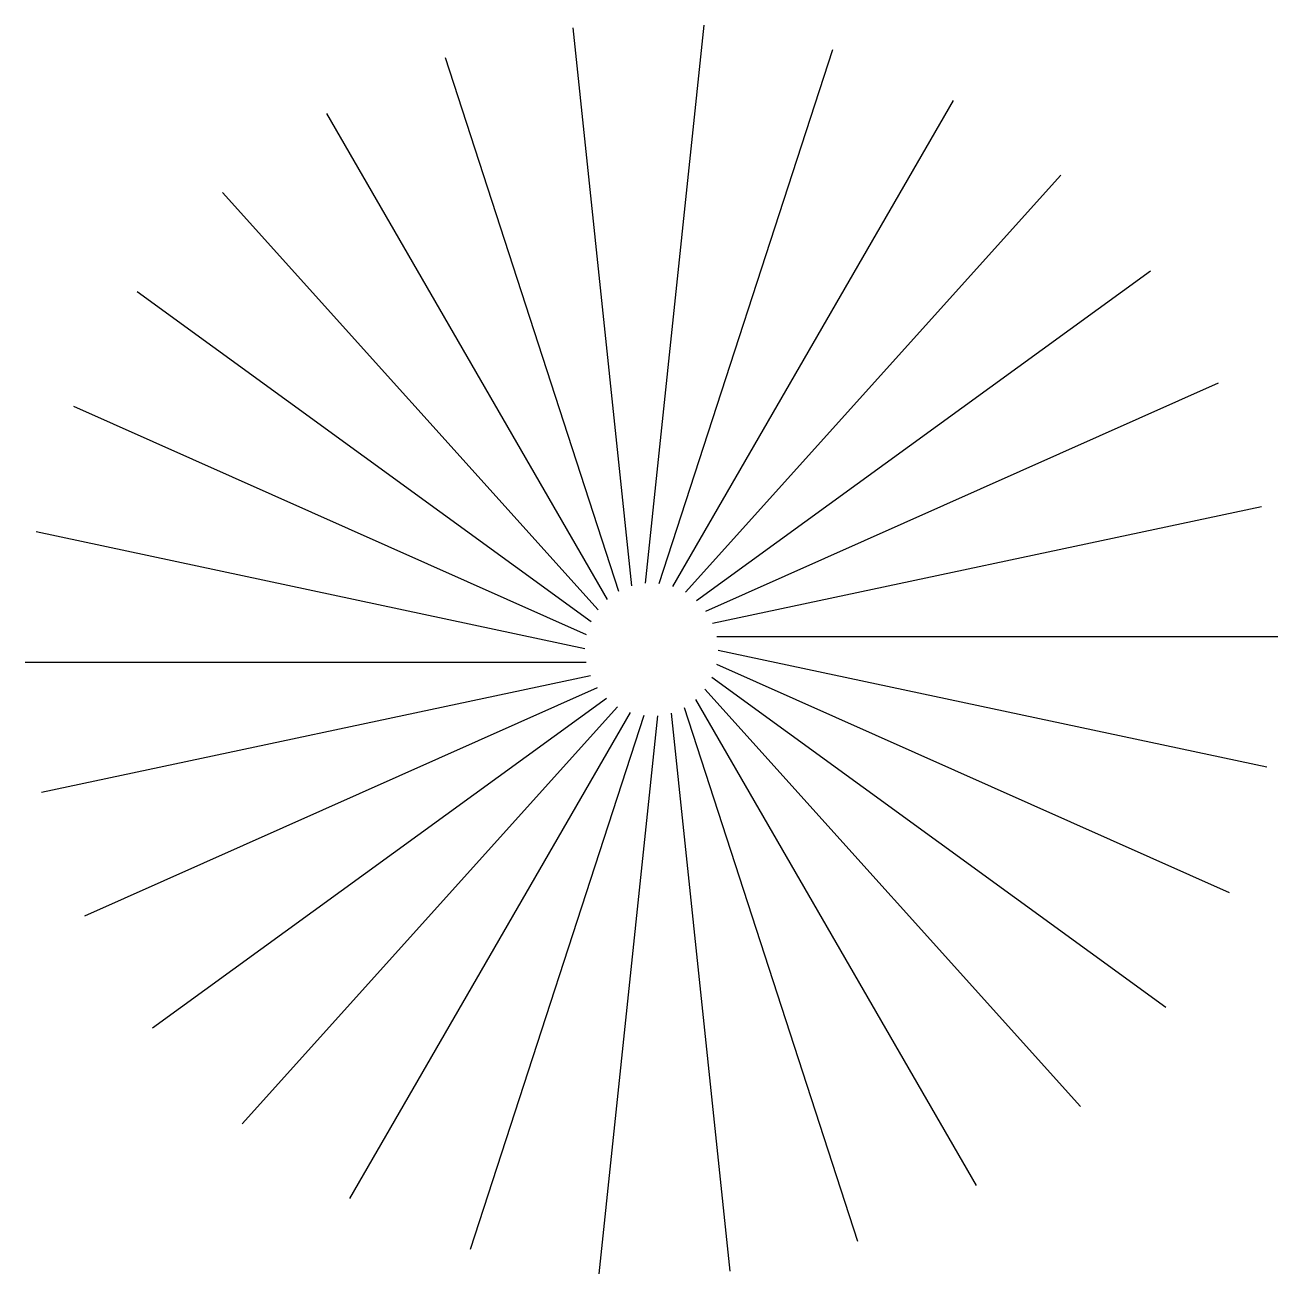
# Model space of a CAD drawing. Extents: x -0.499 to 0.473, y -0.434 to 0.534.
import ezdxf

# ---------------------------------------------------------------- set-up
doc = ezdxf.new("R2010")
doc.units = 0
doc.layers.get('0').update_dxf_attribs({"color": 8, "linetype": 'CONTINUOUS'})

msp = doc.modelspace()

# ---------------------------------------------------------------- linework, layer by layer
at = {"color": 0}
for p, q in [((-0.02858, 0.09927), (-0.07408, 0.53214)), ((-0.018, 0.10139), (0.0275, 0.53426)), ((-0.00721, 0.10126), (0.12729, 0.51521)), ((-0.03849, 0.095), (-0.17299, 0.50895)), ((0.00331, 0.09889), (0.22094, 0.47583)), ((-0.0473, 0.08877), (-0.26492, 0.46571)), ((0.01312, 0.09438), (0.30436, 0.41784)), ((-0.05461, 0.08084), (-0.34585, 0.40429)), ((0.02177, 0.08793), (0.3739, 0.34377)), ((-0.06012, 0.07156), (-0.41225, 0.3274)), ((0.02889, 0.07983), (0.42651, 0.25686)), ((-0.06358, 0.06134), (-0.4612, 0.23837)), ((0.03417, 0.07042), (0.45991, 0.16091)), ((-0.06484, 0.05062), (-0.49058, 0.14112)), ((0.03738, 0.06012), (0.47264, 0.06012)), ((0.03838, 0.04937), (0.46412, -0.04112)), ((-0.06384, 0.03988), (-0.49909, 0.03988)), ((-0.06063, 0.02958), (-0.48637, -0.06092)), ((0.03712, 0.03866), (0.43475, -0.13838)), ((-0.05535, 0.02017), (-0.45297, -0.15686)), ((0.03366, 0.02843), (0.38579, -0.2274)), ((-0.04823, 0.01206), (-0.40035, -0.24377)), ((0.02084, 0.01123), (0.23847, -0.36571)), ((0.02816, 0.01916), (0.3194, -0.3043)), ((-0.03957, 0.00562), (-0.33082, -0.31784)), ((-0.02977, 0.00111), (-0.2474, -0.37583)), ((0.00212, 0.00072), (0.04762, -0.43215)), ((0.01203, 0.00499), (0.14653, -0.40896)), ((-0.01925, -0.00126), (-0.15375, -0.41521)), ((-0.00846, -0.00139), (-0.05395, -0.43426))]:
    msp.add_line(p, q, dxfattribs=at)

doc.saveas('drawing.dxf')
